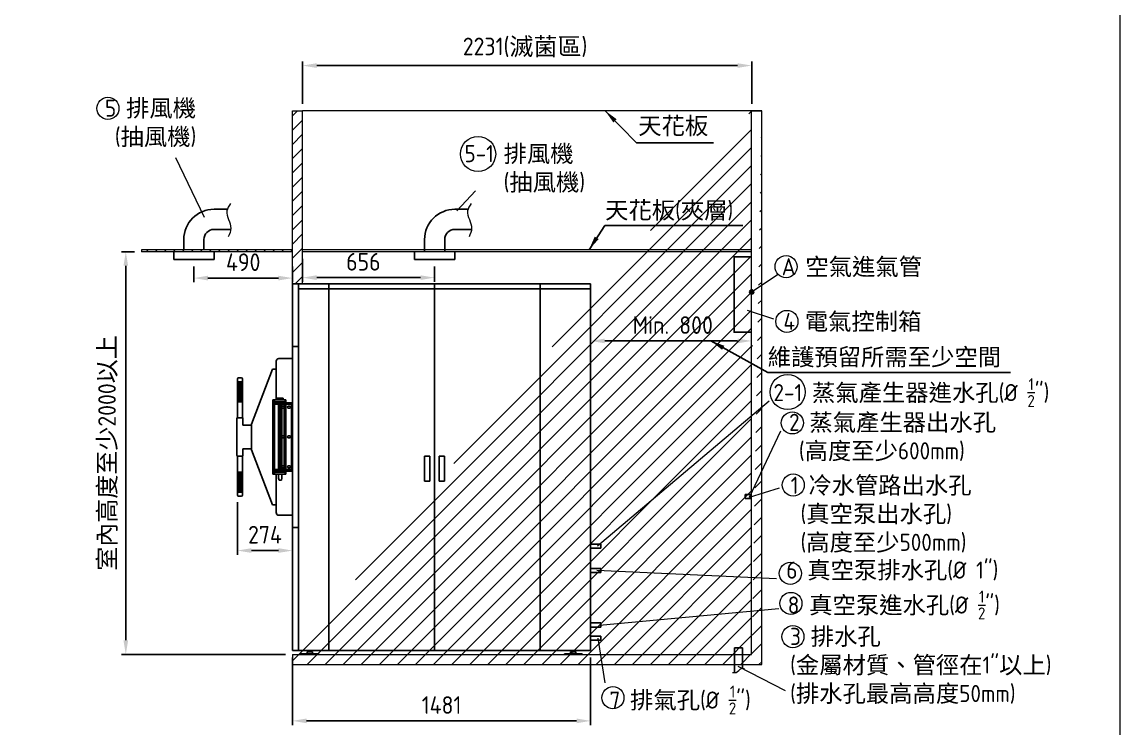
# Model space of a CAD drawing. Header units: millimetres. Extents: x -5848 to 27629, y 65 to 20714.
# Drawn here: x 22174 to 27629, y 2283 to 5790 of the extents above; entities that cross this region are included whole.
import ezdxf

# ---------------------------------------------------------------- set-up
doc = ezdxf.new("R2010")
doc.units = ezdxf.units.MM
doc.header["$MEASUREMENT"] = 0
doc.linetypes.add('HIDDEN', pattern=[9.525, 6.35, -3.175])
doc.layers.get('0').update_dxf_attribs({"lineweight": 25})
for name, color, linetype, lineweight in [('D', 3, 'Continuous', 13), ('F', 7, 'Continuous', 15), ('H', 2, 'HIDDEN', 15), ('S', 4, 'Continuous', 15)]:
    doc.layers.add(name, color=color, linetype=linetype, lineweight=lineweight)
doc.styles.get("Standard").update_dxf_attribs({"font": 'KAIU.TTF'})
doc.styles.add('STU25', font='isocp2.shx')
doc.dimstyles.new('STU25', dxfattribs={"dimscale": 35, "dimtxt": 2.5, "dimasz": 2, "dimexe": 0.6, "dimexo": 1, "dimgap": 1, "dimtad": 1, "dimdsep": 46, "dimtxsty": 'STU25', "dimcen": 2, "dimazin": 2, "dimtfac": 1, "dimtmove": 0, "dimatfit": 3, "dimfxl": 0, "dimtolj": 1, "dimtzin": 0, "dimarcsym": 0})
doc.dimstyles.new('STU25$7', dxfattribs={"dimscale": 35, "dimtxt": 2.5, "dimasz": 2, "dimexe": 1.25, "dimexo": 0.625, "dimgap": 1, "dimtad": 0, "dimdec": 4, "dimdsep": 46, "dimtxsty": 'STU25', "dimcen": 2.5, "dimazin": 2, "dimtfac": 1, "dimtdec": 4, "dimtmove": 0, "dimatfit": 3, "dimfxl": 0, "dimtolj": 1, "dimtzin": 0, "dimarcsym": 0})

# ---------------------------------------------------------------- blocks, each defined once
blk = doc.blocks.new('*D2')
at = {"layer": 'D', "color": 0, "lineweight": -2}
for p, q in [((23568.3, 4613.5), (23568.3, 4498.7)), ((24224.3, 4574.3), (24224.3, 4498.7)), ((23638.3, 4519.7), (24154.3, 4519.7))]:
    blk.add_line(p, q, dxfattribs=at)
at = {"layer": 'D', "color": 0}
for points in [[(23638.3, 4531.4), (23638.3, 4508.1), (23568.3, 4519.7)], [(24154.3, 4508.1), (24154.3, 4531.4), (24224.3, 4519.7)]]:
    blk.add_solid(points, dxfattribs=at)
at = {"layer": 'Defpoints', "color": 0}
for p in [(23568.3, 4648.5), (24224.3, 4609.3), (24224.3, 4519.7)]:
    blk.add_point(p, dxfattribs=at)
at = {"layer": 'D', "color": 0, "insert": (23870.3, 4598.5), "char_height": 87.5, "attachment_point": 5, "style": 'STU25'}
blk.add_mtext('\\A1;656', dxfattribs=at)
blk = doc.blocks.new('*D4')
at = {"layer": 'D', "color": 0, "lineweight": -2}
for p, q in [((22733.3, 4648.5), (22669.1, 4648.5)), ((22690.1, 2718.5), (22690.1, 4578.5)), ((23483.3, 2648.5), (22669.1, 2648.5))]:
    blk.add_line(p, q, dxfattribs=at)
at = {"layer": 'D', "color": 0}
for points in [[(22701.8, 4578.5), (22678.4, 4578.5), (22690.1, 4648.5)], [(22678.4, 2718.5), (22701.8, 2718.5), (22690.1, 2648.5)]]:
    blk.add_solid(points, dxfattribs=at)
at = {"layer": 'Defpoints', "color": 0}
for p in [(22690.1, 4648.5), (22768.3, 4648.5), (23518.3, 2648.5)]:
    blk.add_point(p, dxfattribs=at)
at = {"layer": 'D', "color": 0, "insert": (22601.7, 3648.5), "char_height": 87.5, "attachment_point": 5, "rotation": 90, "style": 'STU25'}
blk.add_mtext('\\A1;{\\f標楷體|b0|i0|c136|p65;室內高度至少}2000{\\f標楷體|b0|i0|c136|p65;以上}', dxfattribs=at)
blk = doc.blocks.new('*D8')
at = {"layer": 'D', "color": 0, "lineweight": -2}
for p, q in [((25069.3, 4205.4), (25729.3, 4205.4)), ((24999.3, 4176.9), (24999.3, 4184.4)), ((25799.3, 4176.9), (25799.3, 4184.4))]:
    blk.add_line(p, q, dxfattribs=at)
at = {"layer": 'D', "color": 0}
for points in [[(25069.3, 4217), (25069.3, 4193.7), (24999.3, 4205.4)], [(25729.3, 4193.7), (25729.3, 4217), (25799.3, 4205.4)]]:
    blk.add_solid(points, dxfattribs=at)
at = {"layer": 'Defpoints', "color": 0}
for p in [(24999.3, 4211.9), (25799.3, 4211.9), (25799.3, 4205.4)]:
    blk.add_point(p, dxfattribs=at)
at = {"layer": 'D', "color": 0, "insert": (25407.1, 4284.1), "char_height": 87.5, "attachment_point": 5, "style": 'STU25'}
blk.add_mtext('\\A1;{\\Fisocp2.shx;Min. 800}', dxfattribs=at)
blk = doc.blocks.new('*D9')
at = {"layer": 'D', "color": 0, "lineweight": -2}
for p, q in [((23568.3, 5383.5), (23568.3, 5594.1)), ((23638.3, 5573.1), (25729.3, 5573.1)), ((25799.3, 5383.5), (25799.3, 5594.1))]:
    blk.add_line(p, q, dxfattribs=at)
at = {"layer": 'D', "color": 0}
for points in [[(23638.3, 5584.7), (23638.3, 5561.4), (23568.3, 5573.1)], [(25729.3, 5561.4), (25729.3, 5584.7), (25799.3, 5573.1)]]:
    blk.add_solid(points, dxfattribs=at)
at = {"layer": 'Defpoints', "color": 0}
for p in [(25799.3, 5573.1), (23568.3, 5348.5), (25799.3, 5348.5)]:
    blk.add_point(p, dxfattribs=at)
at = {"layer": 'D', "color": 0, "insert": (24673.7, 5663.2), "char_height": 87.5, "attachment_point": 5, "style": 'STU25'}
blk.add_mtext('\\A1;2231({\\f標楷體|b0|i0|c136|p65;滅菌區})', dxfattribs=at)
blk = doc.blocks.new('*D12')
at = {"layer": 'D', "color": 0, "lineweight": -2}
for p, q in [((23518.3, 2633.5), (23518.3, 2297.1)), ((24999.3, 2633.5), (24999.3, 2297.1)), ((23588.3, 2318.1), (24929.3, 2318.1))]:
    blk.add_line(p, q, dxfattribs=at)
at = {"layer": 'D', "color": 0}
for points in [[(23588.3, 2329.8), (23588.3, 2306.4), (23518.3, 2318.1)], [(24929.3, 2306.4), (24929.3, 2329.8), (24999.3, 2318.1)]]:
    blk.add_solid(points, dxfattribs=at)
at = {"layer": 'Defpoints', "color": 0}
for p in [(23518.3, 2668.5), (24999.3, 2668.5), (24999.3, 2318.1)]:
    blk.add_point(p, dxfattribs=at)
at = {"layer": 'D', "color": 0, "insert": (24258.8, 2396.8), "char_height": 87.5, "attachment_point": 5, "style": 'STU25'}
blk.add_mtext('\\A1;1481', dxfattribs=at)
blk = doc.blocks.new('*D15')
at = {"layer": 'D', "color": 0, "lineweight": -2}
for p, q in [((23028.3, 4574.3), (23028.3, 4496.6)), ((23518.3, 4574.3), (23518.3, 4496.6)), ((23098.3, 4517.6), (23448.3, 4517.6))]:
    blk.add_line(p, q, dxfattribs=at)
at = {"layer": 'D', "color": 0}
for points in [[(23098.3, 4529.3), (23098.3, 4505.9), (23028.3, 4517.6)], [(23448.3, 4505.9), (23448.3, 4529.3), (23518.3, 4517.6)]]:
    blk.add_solid(points, dxfattribs=at)
at = {"layer": 'Defpoints', "color": 0}
for p in [(23028.3, 4609.3), (23518.3, 4609.3), (23518.3, 4517.6)]:
    blk.add_point(p, dxfattribs=at)
at = {"layer": 'D', "color": 0, "insert": (23273.3, 4596.4), "char_height": 87.5, "attachment_point": 5, "style": 'STU25'}
blk.add_mtext('\\A1;490', dxfattribs=at)
blk = doc.blocks.new('*D17')
at = {"layer": 'D', "color": 0, "lineweight": -2}
for p, q in [((23244.5, 3404.5), (23244.5, 3143.1)), ((23518.3, 3404.5), (23518.3, 3143.1)), ((23314.5, 3164.1), (23448.3, 3164.1))]:
    blk.add_line(p, q, dxfattribs=at)
at = {"layer": 'D', "color": 0}
for points in [[(23314.5, 3175.8), (23314.5, 3152.5), (23244.5, 3164.1)], [(23448.3, 3152.5), (23448.3, 3175.8), (23518.3, 3164.1)]]:
    blk.add_solid(points, dxfattribs=at)
at = {"layer": 'Defpoints', "color": 0}
for p in [(23244.5, 3439.5), (23518.3, 3439.5), (23518.3, 3164.1)]:
    blk.add_point(p, dxfattribs=at)
at = {"layer": 'D', "color": 0, "insert": (23381.4, 3242.9), "char_height": 87.5, "attachment_point": 5, "style": 'STU25'}
blk.add_mtext('\\A1;274', dxfattribs=at)

msp = doc.modelspace()

# ---------------------------------------------------------------- hatches: boundary and pattern name
msp.add_hatch(color=256).paths.add_polyline_path([(25810.038, 4448.471, 1), (25788.516, 4448.471, 1)])
at = {"layer": 'H', "ltscale": 5}
h = msp.add_hatch(dxfattribs=at)
h.set_pattern_fill('ANSI31', color=256, scale=20, style=0)
h.set_pattern_definition([(45, (254731.645, 22164.76), (-44.90128, 44.90128), [])])
h.paths.add_polyline_path([(25799.277, 5348.471), (25849.277, 5348.471)], flags=16)
h.paths.add_polyline_path([(25799.277, 5348.471), (25849.277, 5348.471)], flags=16)
h.paths.add_polyline_path([(25799.277, 5348.471), (25849.277, 5348.471)], flags=0)
h.paths.add_polyline_path([(25799.277, 5348.471), (25849.277, 5348.471)], flags=0)
h.paths.add_polyline_path([(25799.277, 5348.471), (25849.277, 5348.471)], flags=0)
h.paths.add_polyline_path([(25799.277, 5348.471), (25849.277, 5348.471)], flags=0)
h.paths.add_polyline_path([(25799.277, 5348.471), (25849.277, 5348.471)], flags=0)
h.paths.add_polyline_path([(25799.277, 5348.471), (25849.277, 5348.471)], flags=0)
h.paths.add_polyline_path([(25799.277, 5348.471), (25849.277, 5348.471)], flags=0)
h.paths.add_polyline_path([(25799.277, 5348.471), (25849.277, 5348.471)], flags=0)
h.paths.add_polyline_path([(25799.277, 5348.471), (25849.277, 5348.471)], flags=0)
h.paths.add_polyline_path([(25799.277, 5348.471), (25849.277, 5348.471)], flags=0)
h.paths.add_polyline_path([(25799.277, 5348.471), (25849.277, 5348.471)], flags=0)
h.paths.add_polyline_path([(25799.277, 5348.471), (25849.277, 5348.471)], flags=0)
h.paths.add_polyline_path([(25799.277, 5348.471), (25849.277, 5348.471)], flags=0)
h.paths.add_polyline_path([(25799.277, 5348.471), (25849.277, 5348.471)], flags=0)
h.paths.add_polyline_path([(25799.277, 5348.471), (25849.277, 5348.471)], flags=0)
h.paths.add_polyline_path([(25799.277, 5348.471), (25849.277, 5348.471)], flags=0)
h.paths.add_polyline_path([(25799.277, 5348.471), (25849.277, 5348.471)], flags=0)
edge = h.paths.add_edge_path()
edge.add_line((25849.277, 2598.471), (25849.277, 5348.471))
edge.add_line((25799.277, 2648.471), (25799.277, 5348.471))
edge.add_line((23518.277, 2598.471), (25849.277, 2598.471))
edge.add_line((23518.277, 2648.471), (25799.277, 2648.471))
edge.add_line((23518.277, 2648.471), (23518.277, 2598.471))
h = msp.add_hatch(dxfattribs=at)
h.set_pattern_fill('ANSI31', color=256, scale=400, style=0)
h.set_pattern_definition([(45, (224471.22, 22993.99), (-35.355339, 35.355339), [])])
h.paths.add_polyline_path([(23518.277, 4488.471), (23518.277, 5348.471), (23568.277, 5348.471), (23568.277, 4488.471), (23548.277, 4488.471)])
at = {"layer": 'H'}
h = msp.add_hatch(dxfattribs=at)
h.set_pattern_fill('ANSI31', color=256, scale=10, style=0)
h.set_pattern_definition([(45, (237894.406, 23264.4), (-22.4506403, 22.4506403), [])])
h.paths.add_polyline_path([(23517.547, 4658.471), (22767.547, 4658.471), (22767.547, 4648.471), (23517.547, 4648.471)])

# ---------------------------------------------------------------- linework, layer by layer
for p, q in [((23128.277, 4859.219), (23194.197, 4859.219)), ((24324.277, 4859.219), (24390.197, 4859.219)), ((23128.277, 4759.219), (23211.571, 4759.219)), ((24324.277, 4759.219), (24407.571, 4759.219)), ((22978.277, 4658.471), (22978.277, 4709.219)), ((23078.277, 4658.471), (23078.277, 4709.219)), ((24174.277, 4648.471), (24174.277, 4709.219)), ((24274.277, 4648.471), (24274.277, 4709.219)), ((22928.277, 4648.471), (22928.277, 4609.328)), ((23128.277, 4648.471), (23128.277, 4609.328)), ((24124.277, 4648.471), (24124.277, 4609.328)), ((24324.277, 4648.471), (24324.277, 4609.328)), ((22928.277, 4609.328), (23128.277, 4609.328)), ((24124.277, 4609.328), (24324.277, 4609.328)), ((23518.277, 4178.471), (23518.277, 4488.471)), ((23518.277, 4488.471), (23548.277, 4488.471)), ((23548.277, 4488.471), (23698.277, 4488.471)), ((23548.277, 4463.471), (23548.277, 4488.471)), ((23548.277, 4463.471), (23548.277, 4488.471)), ((23698.277, 4488.471), (24223.777, 4488.471)), ((23698.277, 4488.471), (23698.277, 4463.471)), ((24749.277, 4488.471), (24223.777, 4488.471)), ((24223.777, 4488.471), (24223.777, 4463.471)), ((24749.277, 4488.471), (24999.277, 4488.471)), ((24749.277, 4488.471), (24749.277, 4463.471)), ((24999.277, 4463.471), (24999.277, 4488.471)), ((23548.277, 2668.471), (23548.277, 4463.471)), ((23548.277, 4463.471), (23698.277, 4463.471)), ((23698.277, 2668.471), (23698.277, 4463.471)), ((23699.277, 4463.471), (24223.277, 4463.471)), ((23699.277, 2668.471), (23699.277, 4463.471)), ((24223.277, 2668.471), (24223.277, 4463.471)), ((24748.277, 4463.471), (24224.277, 4463.471)), ((24224.277, 2668.471), (24224.277, 4463.471)), ((24748.277, 2668.471), (24748.277, 4463.471)), ((24749.277, 4463.471), (24999.277, 4463.471)), ((24749.277, 2668.471), (24749.277, 4463.471)), ((24999.277, 2668.471), (24999.277, 4463.471)), ((23518.277, 4178.471), (23518.277, 3278.471)), ((23518.277, 4178.471), (23548.277, 4178.471)), ((23437.277, 4075.471), (23437.277, 4104.471)), ((23518.277, 4117.471), (23450.277, 4117.471)), ((23418.157, 4065.471), (23314.277, 3792.471)), ((23418.157, 4065.471), (23437.277, 4065.471)), ((23437.277, 3913.471), (23437.277, 4075.471)), ((23244.527, 3822.577), (23244.527, 4016.577)), ((23244.527, 3978.764), (23268.34, 4002.577)), ((23244.527, 3980.764), (23266.34, 4002.577)), ((23244.527, 3982.764), (23264.34, 4002.577)), ((23244.527, 3984.764), (23262.34, 4002.577)), ((23244.527, 4002.577), (23269.927, 4002.577)), ((23244.527, 3992.764), (23254.34, 4002.577)), ((23244.527, 3994.764), (23252.34, 4002.577)), ((23244.527, 3996.764), (23250.34, 4002.577)), ((23244.527, 3986.764), (23260.34, 4002.577)), ((23244.527, 3988.764), (23258.34, 4002.577)), ((23244.527, 3990.764), (23256.34, 4002.577)), ((23244.527, 4000.764), (23246.34, 4002.577)), ((23244.527, 3998.764), (23248.34, 4002.577)), ((23244.527, 3976.764), (23269.927, 4002.164)), ((23244.527, 4001), (23269.927, 3975.6)), ((23244.527, 3974.764), (23269.927, 4000.164)), ((23244.527, 3999), (23269.927, 3973.6)), ((23244.527, 3972.764), (23269.927, 3998.164)), ((23244.527, 3997), (23269.927, 3971.6)), ((23244.527, 3970.764), (23269.927, 3996.164)), ((23244.527, 3995), (23269.927, 3969.6)), ((23244.527, 3968.764), (23269.927, 3994.164)), ((23244.527, 3993), (23269.927, 3967.6)), ((23244.527, 3966.764), (23269.927, 3992.164)), ((23244.527, 3991), (23269.927, 3965.6)), ((23244.527, 3964.764), (23269.927, 3990.164)), ((23244.527, 3989), (23269.927, 3963.6)), ((23244.527, 3962.764), (23269.927, 3988.164)), ((23244.527, 3987), (23269.927, 3961.6)), ((23244.527, 3960.764), (23269.927, 3986.164)), ((23244.527, 3985), (23269.927, 3959.6)), ((23244.527, 3958.764), (23269.927, 3984.164)), ((23244.527, 3983), (23269.927, 3957.6)), ((23244.949, 4002.577), (23269.927, 3977.6)), ((23246.949, 4002.577), (23269.927, 3979.6)), ((23248.949, 4002.577), (23269.927, 3981.6)), ((23250.527, 4022.577), (23263.927, 4022.577)), ((23250.949, 4002.577), (23269.927, 3983.6)), ((23252.949, 4002.577), (23269.927, 3985.6)), ((23254.949, 4002.577), (23269.927, 3987.6)), ((23256.949, 4002.577), (23269.927, 3989.6)), ((23258.949, 4002.577), (23269.927, 3991.6)), ((23260.949, 4002.577), (23269.927, 3993.6)), ((23262.949, 4002.577), (23269.927, 3995.6)), ((23264.949, 4002.577), (23269.927, 3997.6)), ((23266.949, 4002.577), (23269.927, 3999.6)), ((23268.949, 4002.577), (23269.927, 4001.6)), ((23269.927, 3822.577), (23269.927, 4016.577)), ((23244.527, 3956.764), (23269.927, 3982.164)), ((23244.527, 3981), (23269.927, 3955.6)), ((23244.527, 3954.764), (23269.927, 3980.164)), ((23244.527, 3979), (23269.927, 3953.6)), ((23244.527, 3952.764), (23269.927, 3978.164)), ((23244.527, 3977), (23269.927, 3951.6)), ((23244.527, 3950.764), (23269.927, 3976.164)), ((23244.527, 3975), (23269.927, 3949.6)), ((23244.527, 3948.764), (23269.927, 3974.164)), ((23244.527, 3973), (23269.927, 3947.6)), ((23244.527, 3946.764), (23269.927, 3972.164)), ((23244.527, 3971), (23269.927, 3945.6)), ((23244.527, 3944.764), (23269.927, 3970.164)), ((23244.527, 3969), (23269.927, 3943.6)), ((23244.527, 3942.764), (23269.927, 3968.164)), ((23244.527, 3967), (23269.927, 3941.6)), ((23244.527, 3940.764), (23269.927, 3966.164)), ((23244.527, 3965), (23269.927, 3939.6)), ((23244.527, 3938.764), (23269.927, 3964.164)), ((23244.527, 3963), (23269.927, 3937.6)), ((23244.527, 3936.764), (23269.927, 3962.164)), ((23244.527, 3961), (23269.927, 3935.6)), ((23244.527, 3934.764), (23269.927, 3960.164)), ((23244.527, 3959), (23269.927, 3933.6)), ((23244.527, 3932.764), (23269.927, 3958.164)), ((23244.527, 3957), (23269.927, 3931.6)), ((23244.527, 3930.764), (23269.927, 3956.164)), ((23244.527, 3955), (23269.927, 3929.6)), ((23244.527, 3928.764), (23269.927, 3954.164)), ((23244.527, 3953), (23269.927, 3927.6)), ((23244.527, 3926.764), (23269.927, 3952.164)), ((23244.527, 3951), (23269.927, 3925.6)), ((23244.527, 3924.764), (23269.927, 3950.164)), ((23244.527, 3949), (23269.927, 3923.6)), ((23244.527, 3922.764), (23269.927, 3948.164)), ((23244.527, 3947), (23269.927, 3921.6)), ((23244.527, 3920.764), (23269.927, 3946.164)), ((23244.527, 3945), (23269.927, 3919.6)), ((23244.527, 3918.764), (23269.927, 3944.164)), ((23244.527, 3943), (23269.927, 3917.6)), ((23244.527, 3916.764), (23269.927, 3942.164)), ((23244.527, 3941), (23269.927, 3915.6)), ((23244.527, 3914.764), (23269.927, 3940.164)), ((23244.527, 3939), (23269.927, 3913.6)), ((23244.527, 3912.764), (23269.927, 3938.164)), ((23244.527, 3937), (23269.927, 3911.6)), ((23244.527, 3910.764), (23269.927, 3936.164)), ((23244.527, 3935), (23269.927, 3909.6)), ((23244.527, 3908.764), (23269.927, 3934.164)), ((23244.527, 3933), (23269.927, 3907.6)), ((23244.527, 3906.764), (23269.927, 3932.164)), ((23244.527, 3931), (23269.927, 3905.6)), ((23244.527, 3904.764), (23269.927, 3930.164)), ((23244.527, 3929), (23269.927, 3903.6)), ((23244.527, 3902.764), (23269.927, 3928.164)), ((23244.527, 3927), (23268.949, 3902.577)), ((23244.527, 3925), (23266.949, 3902.577)), ((23244.527, 3923), (23264.949, 3902.577)), ((23244.527, 3921), (23262.949, 3902.577)), ((23244.527, 3919), (23260.949, 3902.577)), ((23244.527, 3917), (23258.949, 3902.577)), ((23244.527, 3915), (23256.949, 3902.577)), ((23244.527, 3913), (23254.949, 3902.577)), ((23244.527, 3911), (23252.949, 3902.577)), ((23244.527, 3909), (23250.949, 3902.577)), ((23244.527, 3907), (23248.949, 3902.577)), ((23244.527, 3905), (23246.949, 3902.577)), ((23244.527, 3902.577), (23269.927, 3902.577)), ((23246.34, 3902.577), (23269.927, 3926.164)), ((23248.34, 3902.577), (23269.927, 3924.164)), ((23250.34, 3902.577), (23269.927, 3922.164)), ((23252.34, 3902.577), (23269.927, 3920.164)), ((23254.34, 3902.577), (23269.927, 3918.164)), ((23256.34, 3902.577), (23269.927, 3916.164)), ((23258.34, 3902.577), (23269.927, 3914.164)), ((23260.34, 3902.577), (23269.927, 3912.164)), ((23262.34, 3902.577), (23269.927, 3910.164)), ((23264.34, 3902.577), (23269.927, 3908.164)), ((23266.34, 3902.577), (23269.927, 3906.164)), ((23268.34, 3902.577), (23269.927, 3904.164)), ((23420.277, 3913.471), (23420.277, 3543.471)), ((23420.277, 3913.471), (23485.277, 3913.471)), ((23428.277, 3913.471), (23428.277, 3543.471)), ((23428.277, 3903.471), (23482.277, 3903.471)), ((23432.277, 3898.471), (23477.277, 3898.471)), ((23432.277, 3898.471), (23432.277, 3890.471)), ((23432.277, 3890.471), (23477.277, 3890.471)), ((23457.277, 3566.471), (23457.277, 3890.471)), ((23477.277, 3898.471), (23460.277, 3898.471)), ((23477.277, 3898.471), (23460.277, 3898.471)), ((23471.777, 3881.471), (23466.777, 3881.471)), ((23477.277, 3903.471), (23477.277, 3553.471)), ((23482.277, 3913.471), (23482.277, 3903.471)), ((23485.277, 3913.471), (23485.277, 3543.471)), ((23510.277, 3898.471), (23485.277, 3898.471)), ((23510.277, 3898.471), (23485.277, 3898.471)), ((23485.277, 3898.471), (23513.277, 3898.471)), ((23485.277, 3890.471), (23513.277, 3890.471)), ((23503.777, 3881.471), (23498.777, 3881.471)), ((23513.277, 3898.471), (23513.277, 3890.471)), ((23513.277, 3561.471), (23513.277, 3895.471)), ((23242.227, 3635.471), (23242.227, 3822.577)), ((23242.227, 3822.577), (23272.227, 3822.577)), ((23244.527, 3822.577), (23269.927, 3822.577)), ((23272.227, 3787.471), (23272.227, 3822.577)), ((23471.777, 3871.471), (23466.777, 3871.471)), ((23503.777, 3871.471), (23498.777, 3871.471)), ((23272.227, 3787.471), (23314.277, 3787.471)), ((23314.277, 3664.471), (23314.277, 3792.471)), ((23471.777, 3733.471), (23466.777, 3733.471)), ((23471.777, 3723.471), (23466.777, 3723.471)), ((23503.777, 3733.471), (23498.777, 3733.471)), ((23503.777, 3723.471), (23498.777, 3723.471)), ((23272.227, 3669.471), (23314.277, 3669.471)), ((23272.227, 3635.471), (23272.227, 3669.471)), ((23418.157, 3391.471), (23314.277, 3664.471)), ((23244.227, 3633.471), (23270.227, 3633.471)), ((23244.527, 3633.471), (23244.527, 3439.471)), ((23269.927, 3633.471), (23269.927, 3439.471)), ((24174.277, 3508.471), (24174.277, 3633.471)), ((24174.277, 3633.471), (24201.277, 3633.471)), ((24201.277, 3508.471), (24201.277, 3633.471)), ((24246.277, 3508.471), (24246.277, 3633.471)), ((24273.277, 3633.471), (24246.277, 3633.471)), ((24273.277, 3508.471), (24273.277, 3633.471)), ((23244.527, 3541.048), (23256.949, 3553.471)), ((23244.527, 3543.048), (23254.949, 3553.471)), ((23244.527, 3553.471), (23269.927, 3553.471)), ((23244.527, 3529.048), (23268.949, 3553.471)), ((23244.527, 3531.048), (23266.949, 3553.471)), ((23244.527, 3533.048), (23264.949, 3553.471)), ((23244.527, 3535.048), (23262.949, 3553.471)), ((23244.527, 3537.048), (23260.949, 3553.471)), ((23244.527, 3539.048), (23258.949, 3553.471)), ((23244.527, 3545.048), (23252.949, 3553.471)), ((23244.527, 3551.048), (23246.949, 3553.471)), ((23244.527, 3547.048), (23250.949, 3553.471)), ((23244.527, 3549.048), (23248.949, 3553.471)), ((23244.527, 3553.285), (23269.927, 3527.885)), ((23244.527, 3527.048), (23269.927, 3552.448)), ((23244.527, 3551.285), (23269.927, 3525.885)), ((23244.527, 3525.048), (23269.927, 3550.448)), ((23244.527, 3549.285), (23269.927, 3523.885)), ((23244.527, 3523.048), (23269.927, 3548.448)), ((23244.527, 3547.285), (23269.927, 3521.885)), ((23244.527, 3521.048), (23269.927, 3546.448)), ((23246.34, 3553.471), (23269.927, 3529.885)), ((23248.34, 3553.471), (23269.927, 3531.885)), ((23250.34, 3553.471), (23269.927, 3533.885)), ((23252.34, 3553.471), (23269.927, 3535.885)), ((23254.34, 3553.471), (23269.927, 3537.885)), ((23256.34, 3553.471), (23269.927, 3539.885)), ((23258.34, 3553.471), (23269.927, 3541.885)), ((23260.34, 3553.471), (23269.927, 3543.885)), ((23262.34, 3553.471), (23269.927, 3545.885)), ((23264.34, 3553.471), (23269.927, 3547.885)), ((23266.34, 3553.471), (23269.927, 3549.885)), ((23268.34, 3553.471), (23269.927, 3551.885)), ((23428.277, 3553.471), (23482.277, 3553.471)), ((23432.277, 3566.471), (23477.277, 3566.471)), ((23432.277, 3558.471), (23432.277, 3566.471)), ((23432.277, 3558.471), (23477.277, 3558.471)), ((23477.277, 3558.471), (23460.277, 3558.471)), ((23471.777, 3585.471), (23466.777, 3585.471)), ((23471.777, 3575.471), (23466.777, 3575.471)), ((23482.277, 3543.471), (23482.277, 3553.471)), ((23485.277, 3566.471), (23513.277, 3566.471)), ((23510.277, 3558.471), (23485.277, 3558.471)), ((23485.277, 3558.471), (23513.277, 3558.471)), ((23503.777, 3585.471), (23498.777, 3585.471)), ((23503.777, 3575.471), (23498.777, 3575.471)), ((23513.277, 3558.471), (23513.277, 3566.471)), ((23244.527, 3545.285), (23269.927, 3519.885)), ((23244.527, 3519.048), (23269.927, 3544.448)), ((23244.527, 3543.285), (23269.927, 3517.885)), ((23244.527, 3517.048), (23269.927, 3542.448)), ((23244.527, 3541.285), (23269.927, 3515.885)), ((23244.527, 3515.048), (23269.927, 3540.448)), ((23244.527, 3539.285), (23269.927, 3513.885)), ((23244.527, 3513.048), (23269.927, 3538.448)), ((23244.527, 3537.285), (23269.927, 3511.885)), ((23244.527, 3511.048), (23269.927, 3536.448)), ((23244.527, 3535.285), (23269.927, 3509.885)), ((23244.527, 3509.048), (23269.927, 3534.448)), ((23244.527, 3533.285), (23269.927, 3507.885)), ((23244.527, 3507.048), (23269.927, 3532.448)), ((23244.527, 3531.285), (23269.927, 3505.885)), ((23244.527, 3505.048), (23269.927, 3530.448)), ((23244.527, 3529.285), (23269.927, 3503.885)), ((23244.527, 3503.048), (23269.927, 3528.448)), ((23244.527, 3527.285), (23269.927, 3501.885)), ((23244.527, 3501.048), (23269.927, 3526.448)), ((23244.527, 3525.285), (23269.927, 3499.885)), ((23244.527, 3499.048), (23269.927, 3524.448)), ((23244.527, 3523.285), (23269.927, 3497.885)), ((23244.527, 3497.048), (23269.927, 3522.448)), ((23244.527, 3521.285), (23269.927, 3495.885)), ((23244.527, 3495.048), (23269.927, 3520.448)), ((23244.527, 3519.285), (23269.927, 3493.885)), ((23244.527, 3493.048), (23269.927, 3518.448)), ((23244.527, 3517.285), (23269.927, 3491.885)), ((23244.527, 3491.048), (23269.927, 3516.448)), ((23244.527, 3515.285), (23269.927, 3489.885)), ((23244.527, 3489.048), (23269.927, 3514.448)), ((23244.527, 3513.285), (23269.927, 3487.885)), ((23244.527, 3487.048), (23269.927, 3512.448)), ((23244.527, 3511.285), (23269.927, 3485.885)), ((23244.527, 3485.048), (23269.927, 3510.448)), ((23244.527, 3509.285), (23269.927, 3483.885)), ((23244.527, 3483.048), (23269.927, 3508.448)), ((23244.527, 3507.285), (23269.927, 3481.885)), ((23244.527, 3481.048), (23269.927, 3506.448)), ((23244.527, 3505.285), (23269.927, 3479.885)), ((23244.527, 3479.048), (23269.927, 3504.448)), ((23244.527, 3503.285), (23269.927, 3477.885)), ((23244.527, 3477.048), (23269.927, 3502.448)), ((23244.527, 3501.285), (23269.927, 3475.885)), ((23244.527, 3475.048), (23269.927, 3500.448)), ((23244.527, 3499.285), (23269.927, 3473.885)), ((23244.527, 3473.048), (23269.927, 3498.448)), ((23244.527, 3497.285), (23269.927, 3471.885)), ((23244.527, 3471.048), (23269.927, 3496.448)), ((23244.527, 3495.285), (23269.927, 3469.885)), ((23244.527, 3469.048), (23269.927, 3494.448)), ((23244.527, 3493.285), (23269.927, 3467.885)), ((23244.527, 3467.048), (23269.927, 3492.448)), ((23244.527, 3491.285), (23269.927, 3465.885)), ((23420.277, 3543.471), (23485.277, 3543.471)), ((23437.277, 3381.471), (23437.277, 3543.471)), ((24174.277, 3508.471), (24201.277, 3508.471)), ((24273.277, 3508.471), (24246.277, 3508.471)), ((23244.527, 3465.048), (23269.927, 3490.448)), ((23244.527, 3489.285), (23269.927, 3463.885)), ((23244.527, 3463.048), (23269.927, 3488.448)), ((23244.527, 3487.285), (23269.927, 3461.885)), ((23244.527, 3461.048), (23269.927, 3486.448)), ((23244.527, 3485.285), (23269.927, 3459.885)), ((23244.527, 3459.048), (23269.927, 3484.448)), ((23244.527, 3483.285), (23269.927, 3457.885)), ((23244.527, 3457.048), (23269.927, 3482.448)), ((23244.527, 3481.285), (23269.927, 3455.885)), ((23244.527, 3455.048), (23269.927, 3480.448)), ((23244.527, 3479.285), (23269.927, 3453.885)), ((23244.527, 3477.285), (23268.34, 3453.471)), ((23244.527, 3475.285), (23266.34, 3453.471)), ((23244.527, 3473.285), (23264.34, 3453.471)), ((23244.527, 3471.285), (23262.34, 3453.471)), ((23244.527, 3469.285), (23260.34, 3453.471)), ((23244.527, 3467.285), (23258.34, 3453.471)), ((23244.527, 3465.285), (23256.34, 3453.471)), ((23244.527, 3463.285), (23254.34, 3453.471)), ((23244.527, 3461.285), (23252.34, 3453.471)), ((23244.527, 3459.285), (23250.34, 3453.471)), ((23244.527, 3457.285), (23248.34, 3453.471)), ((23244.527, 3455.285), (23246.34, 3453.471)), ((23244.527, 3453.471), (23269.927, 3453.471)), ((23244.949, 3453.471), (23269.927, 3478.448)), ((23246.949, 3453.471), (23269.927, 3476.448)), ((23248.949, 3453.471), (23269.927, 3474.448)), ((23250.949, 3453.471), (23269.927, 3472.448)), ((23252.949, 3453.471), (23269.927, 3470.448)), ((23254.949, 3453.471), (23269.927, 3468.448)), ((23256.949, 3453.471), (23269.927, 3466.448)), ((23258.949, 3453.471), (23269.927, 3464.448)), ((23260.949, 3453.471), (23269.927, 3462.448)), ((23262.949, 3453.471), (23269.927, 3460.448)), ((23264.949, 3453.471), (23269.927, 3458.448)), ((23266.949, 3453.471), (23269.927, 3456.448)), ((23268.949, 3453.471), (23269.927, 3454.448)), ((25766.902, 3443.004), (25799.277, 3443.004)), ((25766.902, 3443.004), (25766.902, 3423.004)), ((23250.527, 3433.471), (23263.927, 3433.471)), ((23418.157, 3391.471), (23437.277, 3391.471)), ((25766.902, 3423.004), (25799.277, 3423.004)), ((23437.277, 3352.471), (23437.277, 3381.471)), ((23518.277, 3339.471), (23450.277, 3339.471)), ((23518.277, 3278.471), (23518.277, 2668.471)), ((23518.277, 3278.471), (23548.277, 3278.471)), ((24999.277, 3175.357), (24999.277, 3195.357)), ((24999.277, 3195.357), (25049.277, 3195.357)), ((25049.277, 3175.357), (24999.277, 3175.357)), ((25049.277, 3195.357), (25049.277, 3175.357)), ((24999.277, 3075.357), (25049.277, 3075.357)), ((25049.277, 3055.357), (24999.277, 3055.357)), ((25049.277, 3075.357), (25049.277, 3055.357)), ((25049.277, 2804.357), (24999.277, 2804.357)), ((24999.277, 2784.357), (25049.277, 2784.357)), ((25049.277, 2784.357), (25049.277, 2804.357)), ((25049.277, 2738.471), (24999.277, 2738.471)), ((25049.277, 2718.471), (25049.277, 2738.471)), ((24999.277, 2718.471), (25049.277, 2718.471)), ((25754.277, 2680.846), (25714.277, 2680.846)), ((25714.277, 2680.846), (25714.277, 2557.589)), ((25754.277, 2680.846), (25754.277, 2579.422)), ((23518.277, 2668.471), (23548.277, 2668.471)), ((23548.277, 2668.471), (23698.277, 2668.471)), ((23559.777, 2651.471), (23648.777, 2651.471)), ((23559.777, 2648.471), (23559.777, 2651.471)), ((23648.777, 2648.471), (23559.777, 2648.471)), ((23590.998, 2661.471), (23617.556, 2661.471)), ((23590.998, 2651.471), (23590.998, 2661.471)), ((23598.277, 2661.471), (23598.277, 2668.471)), ((23610.277, 2661.471), (23610.277, 2668.471)), ((23617.556, 2661.471), (23617.556, 2651.471)), ((23648.777, 2651.471), (23648.777, 2648.471)), ((23699.277, 2668.471), (24223.277, 2668.471)), ((24748.277, 2668.471), (24224.277, 2668.471)), ((24749.277, 2668.471), (24999.277, 2668.471)), ((24868.777, 2651.471), (24868.777, 2648.471)), ((24957.777, 2651.471), (24868.777, 2651.471)), ((24868.777, 2648.471), (24957.777, 2648.471)), ((24899.998, 2661.471), (24899.998, 2651.471)), ((24926.556, 2661.471), (24899.998, 2661.471)), ((24907.277, 2661.471), (24907.277, 2668.471)), ((24919.277, 2661.471), (24919.277, 2668.471)), ((24926.556, 2651.471), (24926.556, 2661.471)), ((24957.777, 2648.471), (24957.777, 2651.471))]:
    msp.add_line(p, q)
at = {"ltscale": 0.1}
for p, q in [((23436.777, 3902.971), (23437.277, 3903.471)), ((23436.777, 3898.971), (23436.777, 3902.971)), ((23436.777, 3898.971), (23437.277, 3898.471)), ((23477.777, 3902.971), (23477.277, 3903.471)), ((23477.277, 3898.471), (23477.777, 3898.971)), ((23477.777, 3902.971), (23477.777, 3898.971)), ((23436.777, 3557.971), (23437.277, 3558.471)), ((23436.777, 3557.971), (23436.777, 3553.971)), ((23436.777, 3553.971), (23437.277, 3553.471)), ((23477.277, 3558.471), (23477.777, 3557.971)), ((23477.777, 3553.971), (23477.277, 3553.471)), ((23477.777, 3553.971), (23477.777, 3557.971))]:
    msp.add_line(p, q, dxfattribs=at)
at = {"ltscale": 2}
for p, q in [((23442.277, 3919.971), (23442.777, 3920.471)), ((23442.277, 3913.971), (23442.277, 3919.971)), ((23442.777, 3913.471), (23442.277, 3913.971)), ((23442.777, 3920.471), (23471.777, 3920.471)), ((23449.277, 3913.471), (23442.777, 3913.471)), ((23449.277, 3890.471), (23449.277, 3566.471)), ((23471.777, 3913.471), (23465.277, 3913.471)), ((23465.277, 3566.471), (23465.277, 3890.471)), ((23471.777, 3920.471), (23472.277, 3919.971)), ((23472.277, 3913.971), (23471.777, 3913.471)), ((23472.277, 3919.971), (23472.277, 3913.971)), ((23449.277, 3543.471), (23449.277, 3523.471)), ((23449.277, 3523.471), (23451.277, 3513.471)), ((23451.277, 3513.471), (23463.277, 3513.471)), ((23463.277, 3513.471), (23465.277, 3523.471)), ((23465.277, 3523.471), (23465.277, 3543.471))]:
    msp.add_line(p, q, dxfattribs=at)
msp.add_lwpolyline([(25799.277, 4622.341), (25711.691, 4622.341), (25711.691, 4248.471), (25799.277, 4248.471)])
msp.add_circle((25799.277, 4448.471), 10.761)
for centre, radius, start, end in [((23128.277, 4709.219), 150, 90, 180), ((24324.277, 4709.219), 150, 90, 180), ((23128.277, 4709.219), 50, 90, 180), ((24324.277, 4709.219), 50, 90, 180), ((23450.277, 4104.471), 13, 90, 180), ((23250.527, 4016.577), 6, 90, 180), ((23263.927, 4016.577), 6, 0, 90), ((23466.777, 3876.471), 5, 90, 107.457603), ((23471.777, 3876.471), 5, 270, 90), ((23498.777, 3876.471), 5, 90, 270), ((23503.777, 3876.471), 5, 270, 90), ((23510.277, 3895.471), 3, 0, 90), ((23510.277, 3895.471), 3, 0, 90), ((23466.777, 3876.471), 5, 252.542397, 270), ((23466.777, 3728.471), 5, 90, 107.457603), ((23466.777, 3728.471), 5, 252.542397, 270), ((23471.777, 3728.471), 5, 270, 90), ((23498.777, 3728.471), 5, 90, 270), ((23503.777, 3728.471), 5, 270, 90), ((23244.227, 3635.471), 2, 180, 270), ((23270.227, 3635.471), 2, 270, 0), ((23466.777, 3580.471), 5, 90, 107.457603), ((23466.777, 3580.471), 5, 252.542397, 270), ((23471.777, 3580.471), 5, 270, 90), ((23498.777, 3580.471), 5, 90, 270), ((23503.777, 3580.471), 5, 270, 90), ((23510.277, 3561.471), 3, 270, 0), ((23250.527, 3439.471), 6, 180, 270), ((23263.927, 3439.471), 6, 270, 0), ((23450.277, 3352.471), 13, 180, 270)]:
    msp.add_arc(centre, radius, start, end)
at = {"layer": 'D'}
for p, q in [((23080.989, 4818.636), (22938.152, 5114.04)), ((24334.627, 4851.268), (24427.697, 4950.831)), ((25799.277, 4448.471), (25930.614, 4536.805)), ((25776.844, 4358.152), (25908.557, 4314.832)), ((25033.417, 3186.941), (25885.95, 3907.495)), ((25788.54, 3429.33), (25945.016, 3759.41)), ((25788.54, 3429.33), (25936.834, 3474.901)), ((25029.839, 3066.615), (25922.888, 3025.211)), ((25043.223, 2793.868), (25933.633, 2875.626)), ((25034.76, 2728.855), (25070.588, 2507.341)), ((25730.746, 2589.642), (25965.836, 2469.48))]:
    msp.add_line(p, q, dxfattribs=at)
for centre, radius in [((22600.993, 5360.457), 55), ((24440.12, 5133.663), 87.5), ((25970.446, 4574.145), 55), ((25974.139, 4302.091), 55), ((25978.009, 3951.508), 87.5), ((26001.57, 3798.211), 55), ((26005.726, 3489.792), 55), ((25991.375, 3050.676), 55), ((25994.342, 2901.497), 55), ((26004.067, 2736.467), 55), ((25109.966, 2433.177), 55)]:
    msp.add_circle(centre, radius, dxfattribs=at)
for points in [[(23210.512, 4888.796), (23192.249, 4850.892), (23211.916, 4764.554), (23199.273, 4722.438)], [(24406.512, 4888.796), (24388.249, 4850.892), (24407.916, 4764.554), (24395.273, 4722.438)], [(25703.613, 2558.729), (25721.942, 2558.729), (25748.348, 2578.598), (25763.57, 2578.598)]]:
    msp.add_spline(points, degree=3, dxfattribs=at)
at = {"layer": 'F', "color": 6}
msp.add_lwpolyline([(14444.319, 9334.972), (14444.319, 64.972), (27629.319, 64.972), (27629.319, 9334.972)], close=True, dxfattribs=at)
msp.add_lwpolyline([(14444.319, 9334.972), (14444.319, 64.972), (27629.319, 64.972), (27629.319, 9334.972)], close=True, dxfattribs=at)
at = {"layer": 'S'}
for p, q in [((23518.277, 5348.471), (23568.277, 5348.471)), ((23518.277, 5348.471), (23568.277, 5348.471)), ((23518.277, 4488.471), (23518.277, 5348.471)), ((25799.277, 5348.471), (23568.277, 5348.471)), ((23568.277, 4488.471), (23568.277, 5348.471)), ((25799.277, 2648.471), (25799.277, 5348.471)), ((25849.277, 5348.471), (25799.277, 5348.471)), ((25799.277, 5348.471), (25849.277, 5348.471)), ((25849.277, 2598.471), (25849.277, 5348.471)), ((22768.277, 4658.471), (22768.277, 4648.471)), ((23518.277, 4658.471), (22768.277, 4658.471)), ((23518.277, 4648.471), (22768.277, 4648.471)), ((23518.277, 4648.471), (23518.277, 4658.471)), ((25799.277, 4658.471), (23568.277, 4658.471)), ((25799.277, 4648.471), (23568.277, 4648.471)), ((25799.277, 4647.856), (25799.277, 4658.471)), ((23518.277, 4488.471), (23568.277, 4488.471)), ((23518.277, 2648.471), (25799.277, 2648.471)), ((23518.277, 2648.471), (23518.277, 2598.471)), ((23518.277, 2598.471), (25849.277, 2598.471))]:
    msp.add_line(p, q, dxfattribs=at)

# ---------------------------------------------------------------- texts
at = {"layer": 'D', "char_height": 85, "attachment_point": 1}
for s, insert in [('{\\Fisocp2.shx;\\C3;5 \\f標楷體|b0|i0|c136|p65;排風機\\P\\Fisocp2.shx; (\\f標楷體|b0|i0|c136|p65;抽風機\\Fisocp2.shx;)}', (22586.981, 5404.348)), ('{\\C3;天花板 }', (25235.798, 5316.568)), ('{\\Fisocp2.shx;\\C3;5-1 \\f標楷體|b0|i0|c136|p65;排風機\\P\\Fisocp2.shx;    (\\f標楷體|b0|i0|c136|p65;抽風機\\Fisocp2.shx;)}', (24372.561, 5178.174)), ('{\\C3;天花板\\Fisocp2.shx;(\\f標楷體|b0|i0|c136|p65;夾層\\Fisocp2.shx;)}', (25071.172, 4897.497)), ('{\\Fisocp2.shx;\\C3;A \\f標楷體|b0|i0|c136|p65;空氣進氣管}', (25948.731, 4616.788)), ('{\\Fisocp2.shx;\\C3;4 \\f標楷體|b0|i0|c136|p65;電氣控制箱}', (25957.242, 4344.734)), ('{\\C3;維護預留所需至少空間}', (25878.968, 4168.412)), ('\\A1;{\\Fisocp2.shx;8 }真空泵進水孔{\\Fisocp2.shx;(%%c \\H0.7x;\\S1/2;\\H1.429x;")}', (25978.647, 2964.932)), ('\\A1;{\\Fisocp2.shx;7 }排氣孔{\\Fisocp2.shx;(%%c \\H0.7x;\\S1/2;\\H1.429x;")}', (25093.071, 2492.902))]:
    msp.add_mtext(s, dxfattribs=dict(at, insert=insert))
at = {"layer": 'D', "char_height": 85, "attachment_point": 1, "style": 'STU25'}
for s, insert in [('\\A1;2-1 {\\f標楷體|b0|i0|c136|p65;蒸氣產生器進水孔}(%%c {\\H0.7x;\\S1/2;}")', (25907.719, 4020.064)), ('2 {\\f標楷體|b0|i0|c136|p65;蒸氣產生器出水孔\\P} ({\\f標楷體|b0|i0|c136|p65;高度至少}600mm)', (25985.187, 3843.619)), ('1 {\\f標楷體|b0|i0|c136|p65;冷水管路出水孔\\P} ({\\f標楷體|b0|i0|c136|p65;真空泵出水孔})\\P ({\\f標楷體|b0|i0|c136|p65;高度至少}500mm)', (25993.275, 3530.932)), ('6 {\\f標楷體|b0|i0|c136|p65;真空泵排水孔}(%%c 1")', (25971.568, 3109.643)), ('3 {\\f標楷體|b0|i0|c136|p65;排水孔\\P}({\\f標楷體|b0|i0|c136|p65;金屬材質、管徑在}1"{\\f標楷體|b0|i0|c136|p65;以上})\\P({\\f標楷體|b0|i0|c136|p65;排水孔最高高度}50mm)', (25990.422, 2780.022))]:
    msp.add_mtext(s, dxfattribs=dict(at, insert=insert))

# ---------------------------------------------------------------- dimensions: what is measured, and where the dimension line sits
at = {"layer": 'D'}
for base, p1, p2, text, picture, middle in [((25799.277, 5573.072), (23568.277, 5348.471), (25799.277, 5348.471), '<>({\\f標楷體|b0|i0|c136|p65;滅菌區})', '*D9', (24673.714, 5573.072)), ((25799.277, 4205.378), (24999.277, 4211.936), (25799.277, 4211.936), '{\\Fisocp2.shx;Min. <>}', '*D8', (25407.143, 4205.378))]:
    dim = msp.add_linear_dim(base=base, p1=p1, p2=p2, text=text, dimstyle='STU25', dxfattribs=at)
    dim.commit()
    dim.dimension.update_dxf_attribs({"geometry": picture, "text_midpoint": middle, "dimtype": 160})
dim = msp.add_linear_dim(base=(22690.086, 4648.471), p1=(23518.277, 2648.471), p2=(22768.277, 4648.471), angle=90, text='{\\f標楷體|b0|i0|c136|p65;室內高度至少}<>{\\f標楷體|b0|i0|c136|p65;以上}', dimstyle='STU25', dxfattribs=at)
dim.commit()
dim.dimension.update_dxf_attribs({"geometry": '*D4', "text_midpoint": (22690.086, 3648.471), "dimtype": 160})
for base, p1, p2, picture, middle in [((23518.277, 4517.603), (23028.277, 4609.328), (23518.277, 4609.328), '*D15', (23273.277, 4517.603)), ((24224.277, 4519.717), (23568.277, 4648.471), (24224.277, 4609.328), '*D2', (23870.277, 4519.717)), ((24999.277, 2318.098), (23518.277, 2668.471), (24999.277, 2668.471), '*D12', (24258.777, 2318.098))]:
    dim = msp.add_linear_dim(base=base, p1=p1, p2=p2, dimstyle='STU25', dxfattribs=at)
    dim.commit()
    dim.dimension.update_dxf_attribs({"geometry": picture, "text_midpoint": middle, "dimtype": 160})
dim = msp.add_linear_dim(base=(23518.277, 3164.118), p1=(23244.527, 3439.471), p2=(23518.277, 3439.471), dimstyle='STU25', override={"dimdec": 0}, dxfattribs=at)
dim.commit()
dim.dimension.update_dxf_attribs({"geometry": '*D17', "text_midpoint": (23381.402, 3164.118), "dimtype": 160})

# ---------------------------------------------------------------- leaders
for points in [[(25071.399, 5348.471), (25227.864, 5189.459), (25609.567, 5189.459)], [(24991.413, 4658.471), (25069.089, 4779.329), (25754.696, 4779.329)], [(25596.977, 4205.378), (25880.34, 4047.788), (27085.834, 4047.788)], [(21867.945, 2648.471), (22177.042, 2118.553), (23572.964, 2118.553)]]:
    msp.add_leader(points, dimstyle='STU25$7', override={"dimgap": 1, "dimtad": 0}, dxfattribs=at)

doc.saveas('drawing.dxf')
